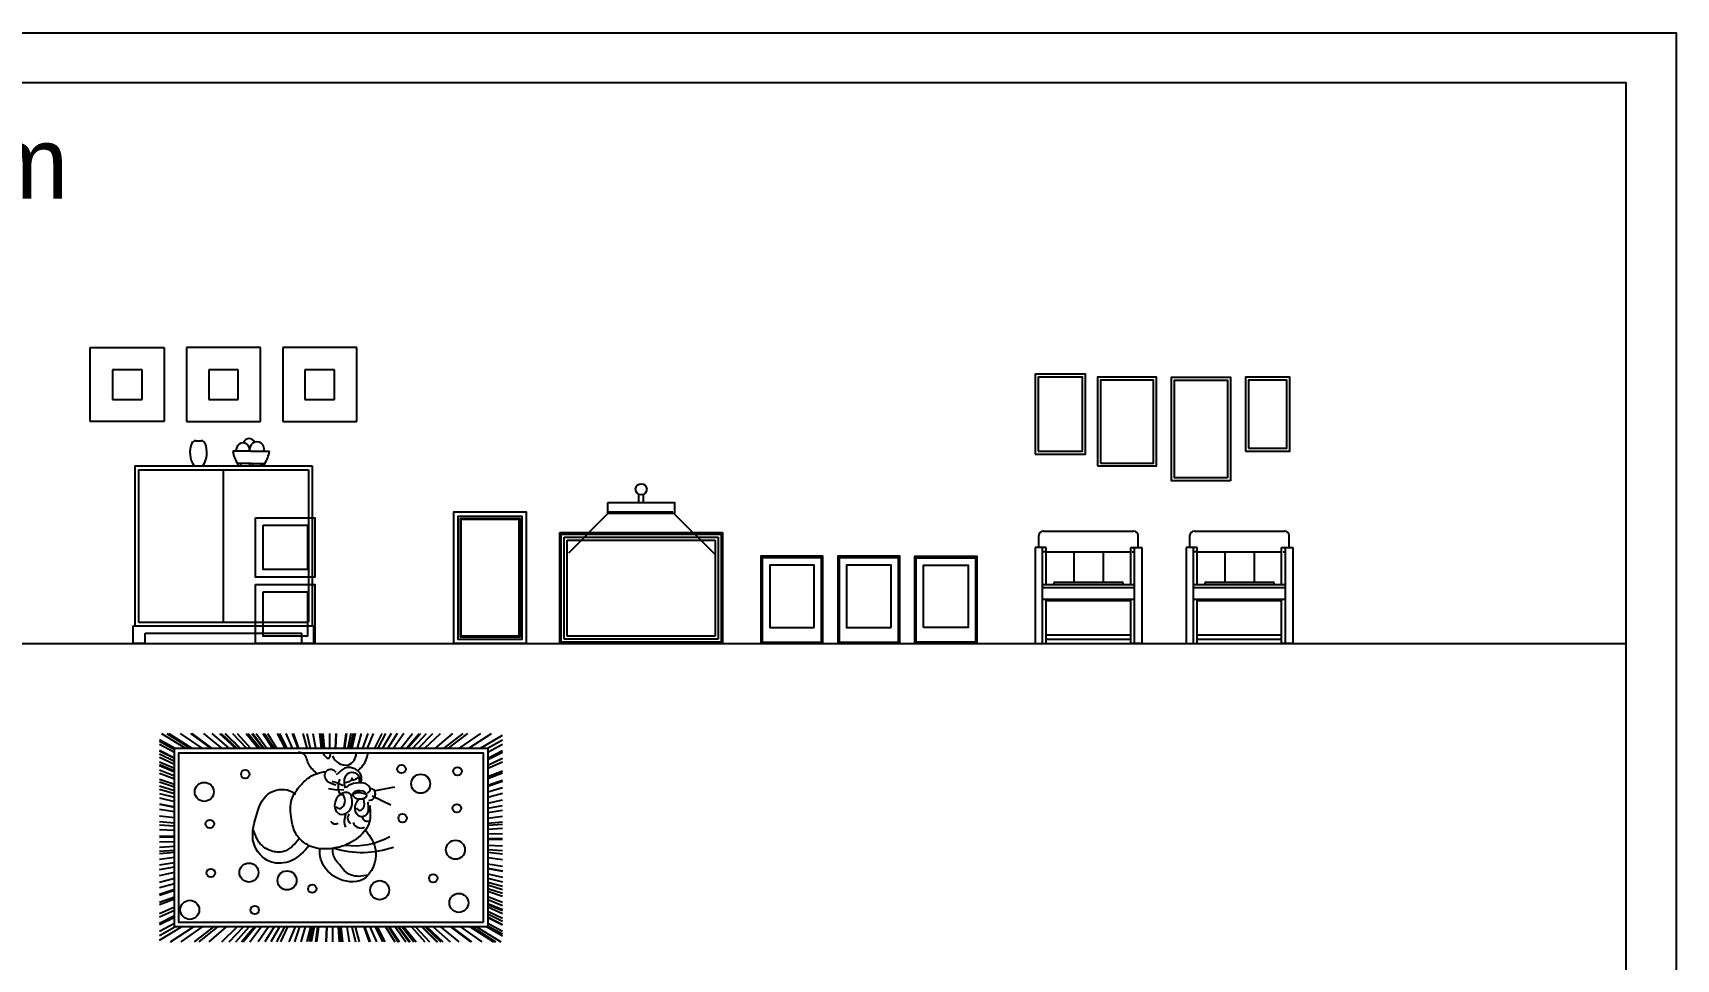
# Model space of a CAD drawing. Header units: inches. Extents: x 6.9 to 49.4, y 11.8 to 36.5.
# Drawn here: x 38.26 to 49.37, y 30.29 to 36.55 of the extents above; entities that cross this region are included whole.
import ezdxf

# ---------------------------------------------------------------- set-up
doc = ezdxf.new("R2010")
doc.units = ezdxf.units.IN
doc.header["$MEASUREMENT"] = 0
for name, color, linetype in [('02', 2, 'Continuous'), ('1', 1, 'Continuous'), ('kadrbm', 4, 'Continuous')]:
    doc.layers.add(name, color=color, linetype=linetype)
doc.styles.add('bmmm', font='swissel.ttf')

# ---------------------------------------------------------------- blocks, each defined once
blk = doc.blocks.new('kadrbm')
at = {"layer": 'kadrbm', "color": 4}
blk.add_lwpolyline([(0, 0), (0, 24.797), (21, 24.797), (21, 0), (0, 0)], close=True, dxfattribs=at)
blk.add_lwpolyline([(20.663, 0.326), (20.663, 24.46), (0.337, 24.46), (0.337, 0.326), (20.663, 0.326)], dxfattribs=at)
at = {"layer": 'kadrbm', "color": 211, "true_color": 0xf674fb, "style": 'bmmm'}
blk.add_text('www.cad-libraries.blogspot.com', height=0.48513, dxfattribs=at).set_placement((0.573, 23.677))

msp = doc.modelspace()

# ---------------------------------------------------------------- linework, layer by layer
at = {"layer": '02'}
for p, q in [((41.823, 32.424), (41.823, 33.174)), ((41.823, 33.174), (42.923, 33.174)), ((42.923, 33.174), (42.923, 32.424)), ((42.923, 32.424), (41.823, 32.424)), ((39.119, 31.777), (39.225, 31.717)), ((39.119, 31.765), (39.219, 31.709)), ((39.132, 31.817), (39.295, 31.717)), ((39.167, 31.817), (39.325, 31.717)), ((39.181, 31.817), (39.337, 31.717)), ((39.259, 31.817), (39.404, 31.717)), ((39.328, 31.817), (39.463, 31.717)), ((39.336, 31.817), (39.47, 31.717)), ((39.416, 31.817), (39.538, 31.717)), ((39.473, 31.817), (39.588, 31.717)), ((39.523, 31.817), (39.631, 31.717)), ((39.535, 31.817), (39.641, 31.717)), ((39.559, 31.817), (39.661, 31.717)), ((39.562, 31.817), (39.664, 31.717)), ((39.612, 31.817), (39.707, 31.717)), ((39.644, 31.817), (39.734, 31.717)), ((39.704, 31.817), (39.785, 31.717)), ((39.718, 31.817), (39.798, 31.717)), ((39.743, 31.817), (39.819, 31.717)), ((39.749, 31.817), (39.824, 31.717)), ((39.772, 31.817), (39.844, 31.717)), ((39.816, 31.817), (39.882, 31.717)), ((39.826, 31.817), (39.89, 31.717)), ((39.848, 31.817), (39.909, 31.717)), ((39.914, 31.817), (39.966, 31.717)), ((39.929, 31.817), (39.979, 31.717)), ((39.971, 31.817), (40.015, 31.717)), ((40.014, 31.817), (40.052, 31.717)), ((40.021, 31.817), (40.058, 31.717)), ((40.087, 31.817), (40.114, 31.717)), ((40.113, 31.817), (40.136, 31.717)), ((40.154, 31.817), (40.172, 31.717)), ((40.2, 31.817), (40.211, 31.717)), ((40.21, 31.817), (40.22, 31.717)), ((40.223, 31.817), (40.231, 31.717)), ((40.267, 31.817), (40.268, 31.717)), ((40.31, 31.817), (40.306, 31.717)), ((40.313, 31.817), (40.308, 31.717)), ((40.377, 31.817), (40.363, 31.717)), ((40.383, 31.817), (40.368, 31.717)), ((40.411, 31.817), (40.392, 31.717)), ((40.426, 31.817), (40.405, 31.717)), ((40.44, 31.817), (40.417, 31.717)), ((40.482, 31.817), (40.453, 31.717)), ((40.525, 31.817), (40.49, 31.717)), ((40.562, 31.817), (40.522, 31.717)), ((40.62, 31.817), (40.572, 31.717)), ((40.646, 31.817), (40.593, 31.717)), ((40.684, 31.817), (40.626, 31.717)), ((40.725, 31.817), (40.661, 31.717)), ((40.77, 31.817), (40.7, 31.717)), ((40.749, 31.717), (40.827, 31.817)), ((40.787, 31.717), (40.872, 31.817)), ((40.797, 31.717), (40.884, 31.817)), ((40.83, 31.717), (40.922, 31.817)), ((40.868, 31.717), (40.966, 31.817)), ((40.911, 31.717), (41.017, 31.817)), ((40.984, 31.717), (41.101, 31.817)), ((41.042, 31.717), (41.169, 31.817)), ((41.07, 31.717), (41.201, 31.817)), ((41.146, 31.717), (41.29, 31.817)), ((41.208, 31.717), (41.362, 31.817)), ((41.287, 31.717), (41.436, 31.806)), ((41.334, 31.717), (41.436, 31.775)), ((39.119, 31.746), (39.219, 31.691)), ((39.119, 31.704), (39.219, 31.653)), ((39.119, 31.701), (39.219, 31.65)), ((39.119, 31.679), (39.219, 31.63)), ((39.119, 31.658), (39.219, 31.611)), ((41.336, 31.692), (41.436, 31.746)), ((41.336, 31.651), (41.436, 31.702)), ((41.336, 31.641), (41.436, 31.691)), ((41.336, 31.604), (41.436, 31.65)), ((39.119, 31.626), (39.219, 31.582)), ((39.119, 31.607), (39.219, 31.565)), ((39.119, 31.6), (39.219, 31.558)), ((39.119, 31.572), (39.219, 31.532)), ((39.119, 31.549), (39.219, 31.511)), ((41.336, 31.582), (41.436, 31.626)), ((41.336, 31.527), (41.436, 31.566)), ((41.336, 31.513), (41.436, 31.551)), ((39.119, 31.509), (39.219, 31.475)), ((39.119, 31.49), (39.219, 31.457)), ((39.119, 31.464), (39.219, 31.433)), ((39.119, 31.442), (39.219, 31.413)), ((40.317, 31.434), (40.26, 31.444)), ((40.32, 31.482), (40.285, 31.492)), ((40.364, 31.436), (40.317, 31.434)), ((40.359, 31.463), (40.32, 31.482)), ((40.567, 31.429), (40.709, 31.456)), ((41.336, 31.468), (41.436, 31.502)), ((41.336, 31.468), (41.436, 31.502)), ((41.336, 31.462), (41.436, 31.495)), ((41.336, 31.423), (41.436, 31.452)), ((39.119, 31.413), (39.219, 31.387)), ((39.119, 31.382), (39.219, 31.358)), ((39.119, 31.341), (39.219, 31.321)), ((39.119, 31.339), (39.219, 31.32)), ((40.681, 31.334), (40.556, 31.393)), ((41.336, 31.388), (41.436, 31.414)), ((41.336, 31.347), (41.436, 31.369)), ((41.336, 31.312), (41.436, 31.33)), ((39.119, 31.307), (39.219, 31.291)), ((39.119, 31.262), (39.219, 31.249)), ((39.119, 31.223), (39.219, 31.213)), ((39.119, 31.201), (39.219, 31.194)), ((41.336, 31.283), (41.436, 31.299)), ((41.336, 31.246), (41.436, 31.258)), ((41.336, 31.212), (41.436, 31.221)), ((41.336, 31.198), (41.436, 31.205)), ((39.119, 31.168), (39.219, 31.164)), ((39.119, 31.125), (39.219, 31.124)), ((39.119, 31.119), (39.219, 31.119)), ((39.119, 31.085), (39.219, 31.088)), ((41.336, 31.172), (41.436, 31.178)), ((41.336, 31.14), (41.436, 31.142)), ((41.336, 31.109), (41.436, 31.109)), ((41.336, 31.104), (41.436, 31.103)), ((39.119, 31.05), (39.219, 31.056)), ((39.119, 31.022), (39.219, 31.03)), ((39.119, 31.007), (39.219, 31.016)), ((39.119, 30.969), (39.219, 30.982)), ((41.336, 31.064), (41.436, 31.059)), ((41.336, 31.034), (41.436, 31.027)), ((41.336, 31.015), (41.436, 31.005)), ((41.336, 30.979), (41.436, 30.966)), ((39.119, 30.929), (39.219, 30.945)), ((39.119, 30.898), (39.219, 30.916)), ((39.119, 30.859), (39.219, 30.881)), ((41.336, 30.937), (41.436, 30.921)), ((41.336, 30.908), (41.436, 30.889)), ((41.336, 30.906), (41.436, 30.887)), ((41.336, 30.869), (41.436, 30.846)), ((39.119, 30.813), (39.219, 30.839)), ((39.119, 30.776), (39.219, 30.805)), ((39.119, 30.733), (39.219, 30.766)), ((39.119, 30.726), (39.219, 30.76)), ((39.119, 30.726), (39.219, 30.76)), ((41.336, 30.841), (41.436, 30.815)), ((41.336, 30.814), (41.436, 30.786)), ((41.336, 30.795), (41.436, 30.764)), ((41.336, 30.771), (41.436, 30.738)), ((41.336, 30.753), (41.436, 30.719)), ((39.119, 30.677), (39.219, 30.715)), ((39.119, 30.662), (39.219, 30.701)), ((39.119, 30.602), (39.219, 30.646)), ((41.336, 30.717), (41.436, 30.679)), ((41.336, 30.696), (41.436, 30.656)), ((41.336, 30.67), (41.436, 30.628)), ((41.336, 30.663), (41.436, 30.621)), ((41.336, 30.646), (41.436, 30.602)), ((39.119, 30.578), (39.219, 30.624)), ((39.119, 30.537), (39.219, 30.587)), ((39.119, 30.526), (39.219, 30.577)), ((39.119, 30.482), (39.219, 30.536)), ((41.336, 30.617), (41.436, 30.57)), ((41.336, 30.598), (41.436, 30.549)), ((41.336, 30.578), (41.436, 30.527)), ((41.336, 30.575), (41.436, 30.524)), ((41.336, 30.536), (41.436, 30.482)), ((39.119, 30.453), (39.221, 30.511)), ((39.119, 30.422), (39.268, 30.511)), ((39.193, 30.411), (39.348, 30.511)), ((39.265, 30.411), (39.409, 30.511)), ((39.354, 30.411), (39.486, 30.511)), ((39.386, 30.411), (39.513, 30.511)), ((39.454, 30.411), (39.571, 30.511)), ((39.539, 30.411), (39.644, 30.511)), ((39.589, 30.411), (39.687, 30.511)), ((39.634, 30.411), (39.725, 30.511)), ((39.672, 30.411), (39.758, 30.511)), ((39.683, 30.411), (39.768, 30.511)), ((39.728, 30.411), (39.806, 30.511)), ((39.855, 30.511), (39.785, 30.411)), ((39.894, 30.511), (39.831, 30.411)), ((39.929, 30.511), (39.871, 30.411)), ((39.962, 30.511), (39.909, 30.411)), ((39.984, 30.511), (39.935, 30.411)), ((40.034, 30.511), (39.993, 30.411)), ((40.065, 30.511), (40.03, 30.411)), ((40.102, 30.511), (40.073, 30.411)), ((40.138, 30.511), (40.115, 30.411)), ((40.15, 30.511), (40.129, 30.411)), ((40.163, 30.511), (40.144, 30.411)), ((40.187, 30.511), (40.172, 30.411)), ((40.193, 30.511), (40.179, 30.411)), ((40.247, 30.511), (40.242, 30.411)), ((40.25, 30.511), (40.245, 30.411)), ((40.287, 30.511), (40.288, 30.411)), ((40.325, 30.511), (40.332, 30.411)), ((40.335, 30.511), (40.345, 30.411)), ((40.344, 30.511), (40.355, 30.411)), ((40.384, 30.511), (40.401, 30.411)), ((40.419, 30.511), (40.443, 30.411)), ((40.441, 30.511), (40.468, 30.411)), ((40.498, 30.511), (40.534, 30.411)), ((40.503, 30.511), (40.541, 30.411)), ((40.54, 30.511), (40.584, 30.411)), ((40.576, 30.511), (40.626, 30.411)), ((40.59, 30.511), (40.641, 30.411)), ((40.646, 30.511), (40.708, 30.411)), ((40.665, 30.511), (40.73, 30.411)), ((40.673, 30.511), (40.739, 30.411)), ((40.711, 30.511), (40.783, 30.411)), ((40.731, 30.511), (40.806, 30.411)), ((40.736, 30.511), (40.812, 30.411)), ((40.757, 30.511), (40.837, 30.411)), ((40.77, 30.511), (40.852, 30.411)), ((40.821, 30.511), (40.911, 30.411)), ((40.849, 30.511), (40.943, 30.411)), ((40.891, 30.511), (40.993, 30.411)), ((40.894, 30.511), (40.997, 30.411)), ((40.914, 30.511), (41.02, 30.411)), ((40.925, 30.511), (41.032, 30.411)), ((40.967, 30.511), (41.082, 30.411)), ((41.017, 30.511), (41.14, 30.411)), ((41.085, 30.511), (41.219, 30.411)), ((41.092, 30.511), (41.227, 30.411)), ((41.151, 30.511), (41.296, 30.411)), ((41.218, 30.511), (41.374, 30.411)), ((41.231, 30.511), (41.389, 30.411)), ((41.261, 30.511), (41.424, 30.411)), ((41.33, 30.511), (41.436, 30.45)), ((41.336, 30.519), (41.436, 30.463))]:
    msp.add_line(p, q, dxfattribs=at)
for points in [[(42.148, 33.377), (42.598, 33.377), (42.598, 33.302), (42.148, 33.302)], [(43.601, 32.424), (43.601, 33.014), (43.181, 33.014), (43.181, 32.424)], [(44.121, 32.424), (44.121, 33.014), (43.701, 33.014), (43.701, 32.424)], [(44.221, 32.424), (44.221, 33.014), (44.641, 33.014), (44.641, 32.424)], [(41.336, 30.511), (39.219, 30.511), (39.219, 31.717), (41.336, 31.717)], [(41.306, 30.541), (39.249, 30.541), (39.249, 31.687), (41.306, 31.687)]]:
    msp.add_lwpolyline(points, close=True, dxfattribs=at)
for centre, radius in [((39.698, 31.542), 0.0287), ((40.753, 31.577), 0.0287), ((40.883, 31.478), 0.0643), ((41.132, 31.562), 0.0287), ((39.421, 31.423), 0.0643), ((41.127, 31.312), 0.0287), ((39.459, 31.206), 0.0287), ((40.761, 31.245), 0.0287), ((41.118, 31.032), 0.0643), ((39.465, 30.875), 0.0287), ((39.723, 30.878), 0.0643), ((39.98, 30.825), 0.0643), ((40.968, 30.839), 0.0287), ((40.151, 30.769), 0.0287), ((40.606, 30.759), 0.0643), ((39.323, 30.626), 0.0643), ((39.762, 30.625), 0.0287), ((41.141, 30.673), 0.0643)]:
    msp.add_circle(centre, radius, dxfattribs=at)
for centre, radius, start, end in [((40.382, 31.706), 0.103, 203.1415, 276.2662), ((40.366, 31.68), 0.0808, 289.5432, 2.5066), ((40.328, 31.72), 0.203, 310.3375, 350.6601), ((40.437, 31.458), 0.112, 154.0071, 208.1767), ((40.307, 31.246), 0.0394, 213.0647, 297.2352), ((40.472, 31.223), 0.105, 152.8415, 201.637), ((40.432, 31.246), 0.0424, 139.8758, 238.7552), ((40.479, 31.233), 0.0542, 197.79, 295.646), ((40.523, 31.26), 0.035, 190.7808, 284.7283), ((40.437, 31.535), 0.476, 262.2918, 299.8269), ((40.488, 31.655), 0.641, 252.7994, 289.2905)]:
    msp.add_arc(centre, radius, start, end, dxfattribs=at)
msp.add_ellipse((40.472, 31.403), major_axis=(0.0455, -0.0037), ratio=0.65581, dxfattribs=at)
for points in [[(40.184, 31.547), (40.126, 31.61), (40.092, 31.679), (40.058, 31.69)], [(40.273, 31.687), (40.263, 31.649), (40.217, 31.688)], [(40.311, 31.468), (40.252, 31.496), (40.236, 31.528), (40.249, 31.566), (40.279, 31.577), (40.31, 31.555)], [(40.477, 31.483), (40.483, 31.525), (40.456, 31.568), (40.422, 31.584), (40.369, 31.582), (40.336, 31.558), (40.313, 31.54)], [(40.374, 31.449), (40.369, 31.508), (40.395, 31.549), (40.44, 31.551), (40.467, 31.519), (40.467, 31.494)], [(40.13, 31.06), (40.008, 30.957), (39.869, 30.951), (39.755, 31.076), (39.771, 31.256), (39.856, 31.411), (39.999, 31.43), (40.038, 31.405)], [(40.423, 31.517), (40.405, 31.495), (40.373, 31.483)], [(40.523, 31.416), (40.542, 31.432), (40.523, 31.471), (40.466, 31.483), (40.395, 31.465), (40.379, 31.45)], [(40.513, 31.407), (40.44, 31.413), (40.411, 31.395)], [(40.46, 31.52), (40.437, 31.505), (40.418, 31.501)], [(40.532, 31.364), (40.565, 31.377), (40.576, 31.402), (40.572, 31.43), (40.543, 31.447)], [(40.309, 31.322), (40.339, 31.311), (40.358, 31.324), (40.37, 31.347), (40.369, 31.382), (40.356, 31.403), (40.344, 31.403)], [(40.525, 31.354), (40.512, 31.265), (40.48, 31.254), (40.45, 31.277), (40.443, 31.335), (40.462, 31.372)], [(40.45, 31.314), (40.47, 31.298), (40.494, 31.31), (40.498, 31.373)], [(40.06, 31.103), (39.957, 31.02), (39.874, 31.024), (39.782, 31.096), (39.754, 31.165)], [(40.513, 31.163), (40.58, 31.023), (40.492, 30.832), (40.313, 30.844), (40.204, 30.989), (40.202, 31.04)], [(40.528, 30.861), (40.464, 30.852), (40.379, 30.88), (40.336, 30.929), (40.291, 31.004), (40.29, 31.041)]]:
    msp.add_spline(points, degree=3, dxfattribs=at)
msp.add_open_spline([(40.539, 31.331), (40.543, 31.292), (40.55, 31.204), (40.453, 31.094), (40.309, 31.033), (40.146, 31.032), (40.032, 31.128), (40.007, 31.249), (39.994, 31.364), (40.06, 31.458), (40.133, 31.533), (40.205, 31.556), (40.244, 31.561), (40.244, 31.561)], degree=3, knots=[0, 0, 0, 0, 76.113524, 169.858882, 266.58637, 388.026715, 473.212605, 538.874001, 630.903546, 692.432458, 759.546802, 837.096816, 837.605717, 837.605717, 837.605717, 837.605717], dxfattribs=at)
msp.add_open_spline([(40.302, 31.563), (40.303, 31.563), (40.304, 31.563), (40.306, 31.563)], degree=3, dxfattribs=at)
at = {"layer": '02', "start_tangent": (0.256022, -0.966671), "end_tangent": (0.256022, -0.966671)}
msp.add_spline([(40.418, 31.377), (40.417, 31.328), (40.391, 31.285), (40.335, 31.273), (40.309, 31.297), (40.303, 31.343), (40.322, 31.388), (40.356, 31.415), (40.409, 31.407), (40.418, 31.377)], degree=3, dxfattribs=at)
at = {"layer": '1'}
for p, q in [((38.651, 33.924), (38.651, 34.424)), ((38.651, 34.424), (39.151, 34.424)), ((39.151, 34.424), (39.151, 33.924)), ((39.801, 34.424), (39.301, 34.424)), ((39.301, 34.424), (39.301, 33.924)), ((39.801, 33.924), (39.801, 34.424)), ((40.451, 34.424), (39.951, 34.424)), ((39.951, 34.424), (39.951, 33.924)), ((40.451, 33.924), (40.451, 34.424)), ((39.001, 34.274), (38.801, 34.274)), ((38.801, 34.274), (38.801, 34.074)), ((39.001, 34.074), (39.001, 34.274)), ((39.651, 34.274), (39.451, 34.274)), ((39.451, 34.274), (39.451, 34.074)), ((39.651, 34.074), (39.651, 34.274)), ((40.301, 34.274), (40.101, 34.274)), ((40.101, 34.274), (40.101, 34.074)), ((40.301, 34.074), (40.301, 34.274)), ((38.801, 34.074), (39.001, 34.074)), ((39.451, 34.074), (39.651, 34.074)), ((40.101, 34.074), (40.301, 34.074)), ((39.151, 33.924), (38.651, 33.924)), ((39.301, 33.924), (39.801, 33.924)), ((39.951, 33.924), (40.451, 33.924)), ((39.363, 33.795), (39.4, 33.795)), ((39.738, 33.724), (39.614, 33.724)), ((39.738, 33.641), (39.645, 33.641)), ((39.738, 33.724), (39.861, 33.724)), ((39.738, 33.641), (39.83, 33.641)), ((38.951, 33.624), (40.151, 33.624)), ((38.951, 33.624), (38.951, 32.544)), ((38.976, 33.599), (40.126, 33.599)), ((38.976, 33.599), (38.976, 32.569)), ((39.351, 33.624), (39.411, 33.624)), ((39.551, 32.569), (39.551, 33.599)), ((40.126, 33.599), (40.126, 32.569)), ((40.151, 33.624), (40.151, 32.544)), ((42.358, 33.377), (42.358, 33.433)), ((42.388, 33.377), (42.388, 33.433)), ((42.153, 33.315), (42.586, 33.315)), ((42.148, 33.302), (41.881, 33.035)), ((42.599, 33.299), (42.872, 33.026)), ((41.833, 32.434), (41.833, 33.164)), ((41.833, 33.164), (42.913, 33.164)), ((41.853, 32.454), (41.853, 33.144)), ((41.853, 33.144), (42.893, 33.144)), ((41.873, 32.474), (41.873, 33.124)), ((41.873, 33.124), (42.873, 33.124)), ((42.873, 33.124), (42.873, 32.474)), ((42.893, 33.144), (42.893, 32.454)), ((42.913, 33.164), (42.913, 32.434)), ((45.06, 33.074), (45.06, 33.154)), ((45.09, 33.184), (45.7, 33.184)), ((45.73, 33.074), (45.73, 33.154)), ((46.08, 33.074), (46.08, 33.154)), ((46.11, 33.184), (46.72, 33.184)), ((46.75, 33.074), (46.75, 33.154)), ((45.11, 33.074), (45.085, 33.074)), ((45.1, 33.044), (45.085, 33.044)), ((45.11, 32.824), (45.11, 33.074)), ((45.11, 33.044), (45.68, 33.044)), ((45.295, 33.044), (45.295, 32.839)), ((45.495, 33.044), (45.495, 32.839)), ((45.68, 32.824), (45.68, 33.074)), ((45.68, 33.074), (45.705, 33.074)), ((45.69, 33.044), (45.705, 33.044)), ((46.13, 33.074), (46.105, 33.074)), ((46.12, 33.044), (46.105, 33.044)), ((46.13, 32.824), (46.13, 33.074)), ((46.13, 33.044), (46.7, 33.044)), ((46.315, 33.044), (46.315, 32.839)), ((46.515, 33.044), (46.515, 32.839)), ((46.7, 32.824), (46.7, 33.074)), ((46.7, 33.074), (46.725, 33.074)), ((46.71, 33.044), (46.725, 33.044)), ((45.085, 32.824), (45.705, 32.824)), ((45.085, 32.804), (45.705, 32.804)), ((45.16, 32.829), (45.16, 32.824)), ((45.17, 32.839), (45.62, 32.839)), ((45.63, 32.829), (45.63, 32.824)), ((46.105, 32.824), (46.725, 32.824)), ((46.105, 32.804), (46.725, 32.804)), ((46.18, 32.829), (46.18, 32.824)), ((46.19, 32.839), (46.64, 32.839)), ((46.65, 32.829), (46.65, 32.824)), ((45.085, 32.724), (45.705, 32.724)), ((45.11, 32.424), (45.11, 32.724)), ((45.68, 32.714), (45.11, 32.714)), ((45.68, 32.424), (45.68, 32.724)), ((46.105, 32.724), (46.725, 32.724)), ((46.13, 32.424), (46.13, 32.724)), ((46.7, 32.714), (46.13, 32.714)), ((46.7, 32.424), (46.7, 32.724)), ((38.941, 32.544), (40.161, 32.544)), ((38.941, 32.424), (38.941, 32.544)), ((38.976, 32.569), (40.126, 32.569)), ((40.161, 32.424), (40.161, 32.544)), ((28.702, 32.424), (49.028, 32.424)), ((39.021, 32.424), (38.941, 32.424)), ((39.021, 32.424), (39.021, 32.494)), ((39.021, 32.494), (40.081, 32.494)), ((40.081, 32.424), (40.081, 32.494)), ((40.081, 32.424), (40.161, 32.424)), ((42.913, 32.434), (41.833, 32.434)), ((42.893, 32.454), (41.853, 32.454)), ((42.873, 32.474), (41.873, 32.474)), ((45.085, 32.424), (45.11, 32.424)), ((45.11, 32.484), (45.68, 32.484)), ((45.11, 32.454), (45.68, 32.454)), ((45.705, 32.424), (45.68, 32.424)), ((46.105, 32.424), (46.13, 32.424)), ((46.13, 32.484), (46.7, 32.484)), ((46.13, 32.454), (46.7, 32.454)), ((46.725, 32.424), (46.7, 32.424))]:
    msp.add_line(p, q, dxfattribs=at)
for points in [[(45.035, 33.704), (45.375, 33.704), (45.375, 34.244), (45.035, 34.244)], [(45.055, 33.724), (45.355, 33.724), (45.355, 34.224), (45.055, 34.224)], [(45.455, 33.624), (45.855, 33.624), (45.855, 34.224), (45.455, 34.224)], [(45.475, 33.644), (45.835, 33.644), (45.835, 34.204), (45.475, 34.204)], [(46.355, 33.524), (45.955, 33.524), (45.955, 34.224), (46.355, 34.224)], [(46.335, 33.544), (45.975, 33.544), (45.975, 34.204), (46.335, 34.204)], [(46.455, 33.724), (46.755, 33.724), (46.755, 34.224), (46.455, 34.224)], [(46.475, 33.744), (46.735, 33.744), (46.735, 34.204), (46.475, 34.204)], [(39.768, 33.274), (40.168, 33.274), (40.168, 32.874), (39.768, 32.874)], [(39.818, 33.224), (40.118, 33.224), (40.118, 32.924), (39.818, 32.924)], [(43.591, 32.434), (43.591, 33.004), (43.191, 33.004), (43.191, 32.434)], [(44.111, 32.434), (44.111, 33.004), (43.711, 33.004), (43.711, 32.434)], [(44.231, 32.434), (44.231, 33.004), (44.631, 33.004), (44.631, 32.434)], [(45.035, 33.074), (45.035, 32.424), (45.085, 32.424), (45.085, 33.074)], [(45.755, 33.074), (45.755, 32.424), (45.705, 32.424), (45.705, 33.074)], [(46.055, 33.074), (46.055, 32.424), (46.105, 32.424), (46.105, 33.074)], [(46.775, 33.074), (46.775, 32.424), (46.725, 32.424), (46.725, 33.074)], [(43.541, 32.534), (43.541, 32.954), (43.241, 32.954), (43.241, 32.534)], [(44.061, 32.534), (44.061, 32.954), (43.761, 32.954), (43.761, 32.534)], [(44.281, 32.534), (44.281, 32.954), (44.581, 32.954), (44.581, 32.534)], [(39.768, 32.824), (40.168, 32.824), (40.168, 32.424), (39.768, 32.424)], [(39.818, 32.774), (40.118, 32.774), (40.118, 32.474), (39.818, 32.474)]]:
    msp.add_lwpolyline(points, close=True, dxfattribs=at)
for points in [[(41.107, 32.742), (41.107, 33.314), (41.596, 33.314), (41.596, 32.424), (41.107, 32.424), (41.107, 32.742)], [(41.136, 32.535), (41.136, 33.285), (41.567, 33.285), (41.567, 32.453), (41.136, 32.453), (41.136, 32.535)], [(41.151, 32.642), (41.151, 33.27), (41.552, 33.27), (41.552, 32.468), (41.151, 32.468), (41.151, 32.642)], [(41.157, 32.617), (41.157, 33.264), (41.546, 33.264), (41.546, 32.474), (41.157, 32.474), (41.157, 32.617)]]:
    msp.add_lwpolyline(points, dxfattribs=at)
msp.add_circle((42.373, 33.467), 0.0375, dxfattribs=at)
for centre, radius, start, end in [((39.486, 33.715), 0.162, 156.8549, 213.9903), ((39.363, 33.767), 0.028, 90, 156.8549), ((39.4, 33.767), 0.028, 23.1451, 90), ((39.277, 33.715), 0.162, 326.0097, 23.1451), ((39.682, 33.735), 0.0446, 345.5711, 194.4289), ((39.724, 33.771), 0.0381, 21.0475, 166.8566), ((39.777, 33.738), 0.0495, 343.1312, 196.8688), ((39.829, 33.758), 0.218, 188.9981, 212.471), ((39.646, 33.758), 0.218, 327.529, 351.0019), ((45.09, 33.154), 0.03, 90, 180), ((45.7, 33.154), 0.03, 0, 90), ((46.11, 33.154), 0.03, 90, 180), ((46.72, 33.154), 0.03, 0, 90), ((45.17, 32.829), 0.01, 90, 180), ((45.62, 32.829), 0.01, 0, 90), ((46.19, 32.829), 0.01, 90, 180), ((46.64, 32.829), 0.01, 0, 90)]:
    msp.add_arc(centre, radius, start, end, dxfattribs=at)
for centre in [(39.658, 33.641), (39.738, 33.641)]:
    msp.add_ellipse(centre, major_axis=(0, -0.0169), ratio=0.738686, start_param=4.712389, end_param=7.853982, dxfattribs=at)
at = {"layer": '1', "extrusion": (0, 0, -1)}
msp.add_ellipse((39.817, 33.641), major_axis=(0, -0.0169), ratio=0.738686, start_param=4.712389, end_param=7.853982, dxfattribs=at)

# ---------------------------------------------------------------- block references
at = {"layer": 'kadrbm'}
msp.add_blockref('kadrbm', (28.365, 11.752), dxfattribs=at)

doc.saveas('drawing.dxf')
